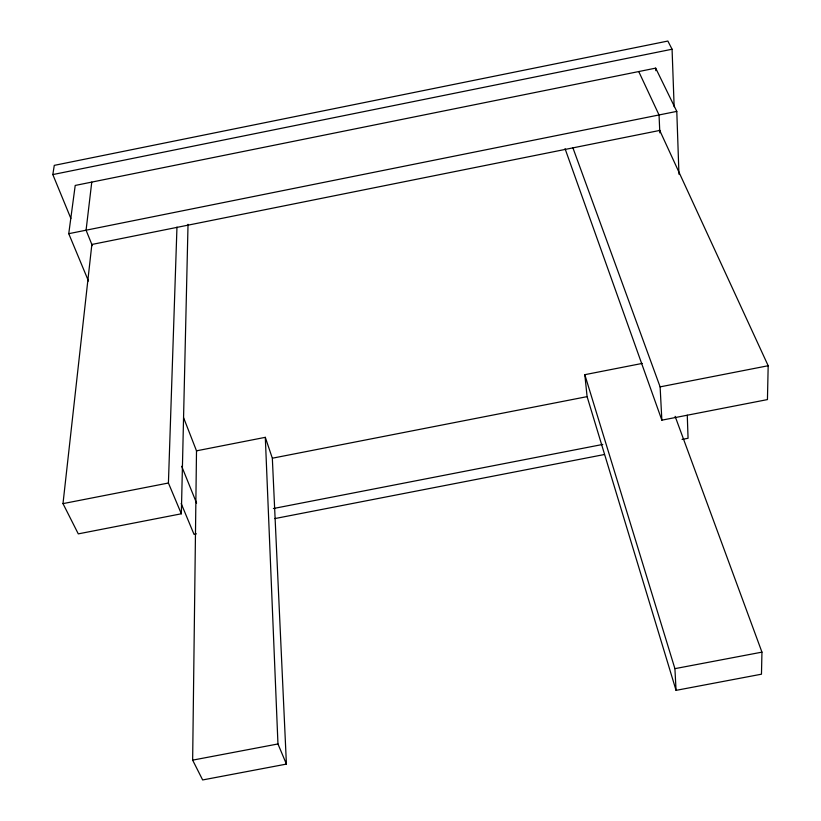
<?xml version="1.0" encoding="UTF-8"?>
<svg xmlns="http://www.w3.org/2000/svg" width="821" height="821" viewBox="0 0 821 821"><rect width="100%" height="100%" fill="white"/><g stroke="black" fill="none" stroke-linecap="round" stroke-linejoin="round"><path stroke-width="1.23" d="M192.648 760.143L196.506 450.832L265.306 437.336L272.336 458.221L286.416 764.094L202.654 779.95L192.648 760.143L277.96 743.959L286.416 764.094M675.119 416.319L761.95 652.141L761.467 674.195L676.063 690.358L587.097 396.635L584.819 374.684L642.248 363.416M659.396 129.718L768.179 365.735L767.44 399.591L661.859 420.167L565.053 148.683M91.86 244.422L62.991 503.622L78.282 533.876L181.338 513.792L188.03 224.297M181.338 513.792L168.418 483.015L176.967 227.078M91.767 182.098L86.072 230.208L92.321 245.633M88.473 281.028L68.748 233.687L75.214 185.443L655.681 68.133L676.791 111.389L678.957 174.206M70.863 218.427L52.821 174.575L54.278 165.37L667.853 41.05L672.071 49.229L674.144 106.751M52.821 174.575L672.071 49.229M68.748 233.687L676.791 111.389M91.849 244.473L659.735 130.436M272.449 458.19L586.799 396.697M62.991 503.622L168.418 483.015M572.914 147.862L660.115 386.865L768.179 365.735M273.393 508.527L602.799 444.428M196.352 533.835L194.002 534.297L181.184 503.519M274.799 518.585L604.461 454.506M682.066 439.42L688.06 438.26L687.269 415.19M676.063 690.358L674.913 668.653L761.95 652.141M638.738 71.55L659.037 114.961L659.838 132.869M181.687 466.297L196.578 503.078M183.678 417.92L196.671 451.273M584.819 374.684L674.913 668.653M660.115 386.865L661.859 420.167M655.681 68.133L655.794 70.688M265.306 437.336L277.96 743.959"/></g></svg>
